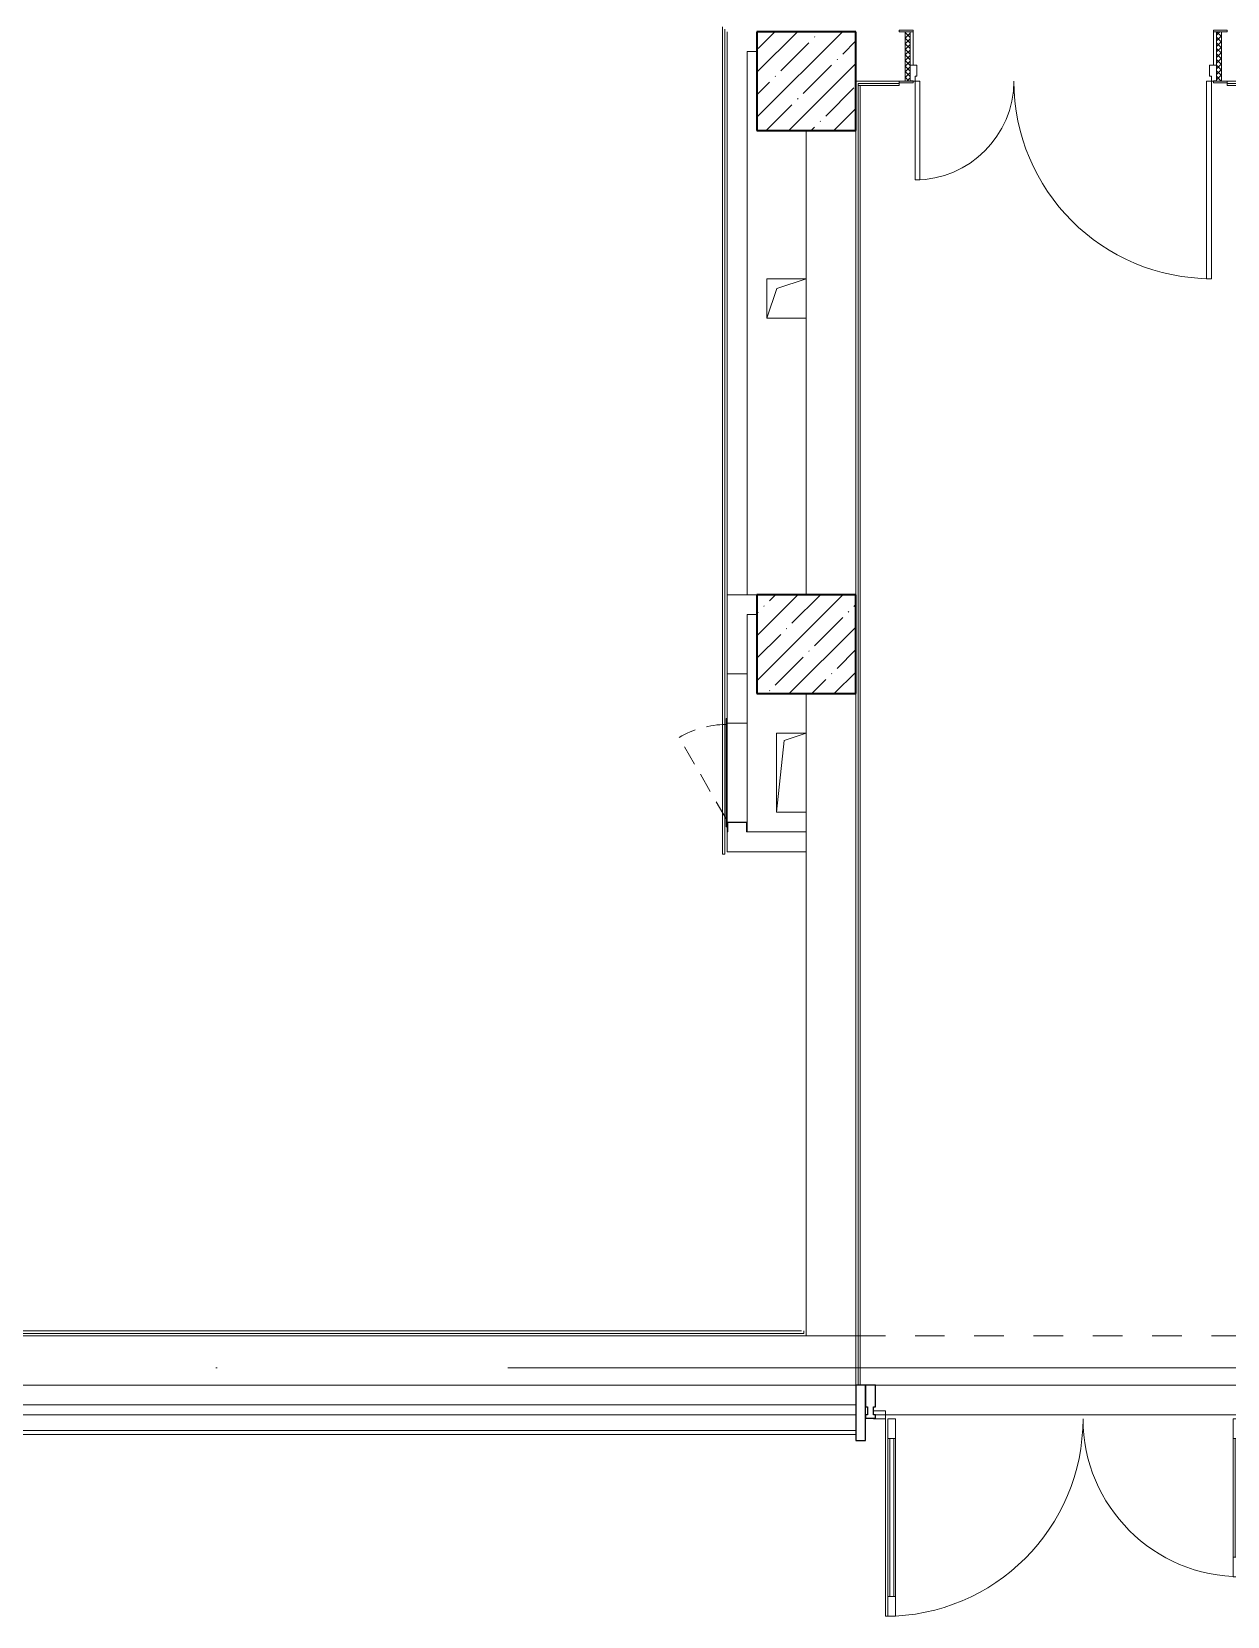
# Model space of a CAD drawing. Header units: millimetres. Extents: x 5993 to 95364, y 94667 to 143522.
# Drawn here: x 41936 to 42429, y 118495 to 119147 of the extents above; entities that cross this region are included whole.
import ezdxf

# ---------------------------------------------------------------- set-up
doc = ezdxf.new("R2010")
doc.units = ezdxf.units.MM
for name, pattern in [('200_ШТРИХ_ш1п0_6_', [160, 100, -60]), ('50_200_ШТРИХ_1Т_ш5_п1_п1_', [1400, 1000, -200, 0, -200]), ('Штрих короткий', [300, 150, -150])]:
    doc.linetypes.add(name, pattern=pattern)
for name, color, linetype, lineweight in [('0-2', 7, 'Continuous', 9), ('S-GRID-____-OTLN-1', 7, '50_200_ШТРИХ_1Т_ш5_п1_п1_', 9), ('Двери', 7, 'Continuous', 9), ('Импосты витража-1', 7, 'Continuous', 25), ('Каркас_Импост', 7, 'Continuous', 13), ('Каркас_Импост-1', 7, 'Continuous', 9), ('Несущие колонны', 7, 'Continuous', 9), ('Несущие колонны-1', 7, 'Continuous', 35), ('Обобщенные модели', 7, 'Continuous', 9), ('Общие ребра', 7, 'Continuous', 9), ('Окна', 7, 'Continuous', 9), ('Открывание в плане-2', 7, '200_ШТРИХ_ш1п0_6_', 9), ('Открывание-1', 7, 'Continuous', 9), ('Панель', 7, 'Continuous', 13), ('Перекрытия', 7, 'Continuous', 9), ('Перемычка-1', 7, 'Штрих короткий', 9), ('Перемычка_Пунктирные линии-1', 7, '200_ШТРИХ_ш1п0_6_', 9), ('Стены', 7, 'Continuous', 9), ('Стены-1', 7, 'Continuous', 13), ('Элементы узлов', 7, 'Continuous', 9)]:
    doc.layers.add(name, color=color, linetype=linetype, lineweight=lineweight)

# ---------------------------------------------------------------- blocks, each defined once
blk = doc.blocks.new('BSC_Колонна _Прямоугольная - 500х500-V21-АИ2_01_План напольных покрытий и плинтусов 1го этажа _Часть 1_')
at = {"layer": 'Несущие колонны'}
h = blk.add_hatch(dxfattribs=at)
h.set_pattern_fill('FP_28', color=256, style=0, pattern_type=2)
h.set_pattern_definition([(45, (-7650, -63600), (-114.04925, 114.04925), []), (45, (-7535.95, -63600), (-114.04925, 114.04925), [201.613, -40.323, 3.353, -36.97])])
h.paths.add_polyline_path([(-250, -250), (250, -250), (250, 250), (-250, 250)], flags=0)
at = {"layer": 'Несущие колонны-1'}
for p, q in [((250, 250), (-250, 250)), ((-250, 250), (-250, -250)), ((250, -250), (250, 250)), ((-250, -250), (250, -250))]:
    blk.add_line(p, q, dxfattribs=at)
blk = doc.blocks.new('Дверь_СКБ_2Ст_Внутренняя_ШЕР - СОШ_Д-31__Дв_1600x2100h_ЛК_Лифтовой холл _зона безопасности МГН__EIS60-26412756-АИ2_01_План напольных покрытий и плинтусов 1го этажа _Часть 1_')
at = {"layer": 'Двери'}
h = blk.add_hatch(dxfattribs=at)
h.set_pattern_fill('FP_56', color=256, style=0, pattern_type=2)
h.set_pattern_definition([(135, (1501.41, 189.685), (-14.14214, -14.14214), []), (225, (1501.41, 189.685), (14.14214, -14.14214), [])])
h.paths.add_polyline_path([(812.5, -125), (812.5, 125), (787.5, 125), (787.5, -125)], flags=0)
at = {"layer": 'Каркас_Импост-1'}
h = blk.add_hatch(dxfattribs=at)
h.set_pattern_fill('FP_57', color=256, style=0, pattern_type=2)
h.set_pattern_definition([(45, (-621.384, 189.685), (-14.1421, 14.1421), []), (135, (-621.384, 189.685), (-14.1421, -14.1421), [])])
h.paths.add_polyline_path([(-762.5, -125), (-762.5, 125), (-787.5, 125), (-787.5, -125)], flags=0)
at = {"layer": 'Каркас_Импост'}
for p, q in [((-747.5, 133), (-817.5, 133)), ((-817.5, 133), (-817.5, 125)), ((-817.5, 125), (-747.5, 125)), ((-762.5, 125), (-787.5, 125)), ((-787.5, 125), (-787.5, -125)), ((-737.5, 125), (-762.5, 125)), ((-762.5, 125), (-762.5, 45)), ((-762.5, -125), (-762.5, 125)), ((-747.5, 125), (-762.5, 125)), ((-762.5, 125), (-762.5, 124)), ((-762.5, 124), (-747.5, 124)), ((-747.5, 125), (-747.5, 133)), ((-747.5, 124), (-747.5, 125)), ((-737.5, 100), (-737.5, 125)), ((-727.5, 100), (-737.5, 100)), ((-727.5, 45), (-727.5, 100)), ((762.5, 100), (752.5, 100)), ((752.5, 100), (752.5, 45)), ((762.5, 125), (762.5, 100)), ((787.5, 125), (762.5, 125)), ((842.5, 133), (772.5, 133)), ((772.5, 133), (772.5, 125)), ((787.5, 125), (772.5, 125)), ((772.5, 125), (772.5, 124)), ((772.5, 125), (842.5, 125)), ((772.5, 124), (787.5, 124)), ((787.5, 45), (787.5, 125)), ((812.5, 125), (787.5, 125)), ((787.5, 125), (787.5, -125)), ((787.5, 124), (787.5, 125)), ((812.5, -125), (812.5, 125)), ((842.5, 125), (842.5, 133)), ((-762.5, 45), (-727.5, 45)), ((-747.5, 45), (-762.5, 45)), ((-762.5, 45), (-762.5, -125)), ((-747.5, -125), (-747.5, 45)), ((752.5, 45), (787.5, 45)), ((787.5, 45), (772.5, 45)), ((772.5, 45), (772.5, -125)), ((787.5, -125), (787.5, 45)), ((-747.5, -125), (-817.5, -125)), ((-817.5, -125), (-817.5, -133)), ((-817.5, -133), (-747.5, -133)), ((-787.5, -125), (-762.5, -125)), ((-762.5, -125), (-747.5, -125)), ((-747.5, -133), (-747.5, -125)), ((772.5, -125), (787.5, -125)), ((842.5, -125), (772.5, -125)), ((772.5, -125), (772.5, -133)), ((772.5, -133), (842.5, -133)), ((787.5, -125), (812.5, -125)), ((842.5, -133), (842.5, -125))]:
    blk.add_line(p, q, dxfattribs=at)
at = {"layer": 'Открывание-1'}
for centre, radius, start, end in [((-737.5, 125), 1000, 0, 90), ((762.5, 125), 500, 90, 180)]:
    blk.add_arc(centre, radius, start, end, dxfattribs=at)
at = {"layer": 'Панель'}
for p, q in [((-737.5, 1125), (-737.5, 125)), ((-712.5, 1125), (-737.5, 1125)), ((-712.5, 125), (-712.5, 1125)), ((762.5, 625), (737.5, 625)), ((737.5, 625), (737.5, 125)), ((762.5, 125), (762.5, 625)), ((-737.5, 125), (-712.5, 125)), ((737.5, 125), (762.5, 125))]:
    blk.add_line(p, q, dxfattribs=at)
blk = doc.blocks.new('BSC_Колонна _Прямоугольная - 500х500-V54-АИ2_01_План напольных покрытий и плинтусов 1го этажа _Часть 1_')
at = {"layer": 'Несущие колонны'}
h = blk.add_hatch(dxfattribs=at)
h.set_pattern_fill('FP_84', color=256, style=0, pattern_type=2)
h.set_pattern_definition([(45, (-7650, -60750), (-114.04925, 114.04925), []), (45, (-7535.95, -60750), (-114.04925, 114.04925), [201.613, -40.323, 3.353, -36.97])])
h.paths.add_polyline_path([(-250, -250), (250, -250), (250, 250), (-250, 250)], flags=0)
at = {"layer": 'Несущие колонны-1'}
for p, q in [((250, 250), (-250, 250)), ((-250, 250), (-250, -250)), ((250, -250), (250, 250)), ((-250, -250), (250, -250))]:
    blk.add_line(p, q, dxfattribs=at)
blk = doc.blocks.new('Проем_Дверь_Прямоугольный - 2100х3300h_дверные проемы-27126725-АИ2_01_План напольных покрытий и плинтусов 1го этажа _Часть 1_')
at = {"layer": 'Перемычка-1'}
for p, q in [((1050, 125), (-1050, 125)), ((1050, -125), (-1050, -125))]:
    blk.add_line(p, q, dxfattribs=at)
blk = doc.blocks.new('Прямоугольный импост - Откос НВФ_50х280 мм-27090908-АИ2_01_План напольных покрытий и плинтусов 1го этажа _Часть 1_')
at = {"layer": 'Импосты витража-1'}
for p, q in [((0, 130), (-50, 130)), ((-50, 130), (-50, -150)), ((0, -150), (0, 130)), ((-50, -150), (0, -150))]:
    blk.add_line(p, q, dxfattribs=at)
blk = doc.blocks.new('Дверь_Витражная_СКБ_2Ст2 - ДВН_ДАО_Выход-27579997-АИ2_01_План напольных покрытий и плинтусов 1го этажа _Часть 1_')
at = {"layer": 'Двери'}
for p, q in [((-900, -1020), (-900, -20)), ((900, -820), (900, -20))]:
    blk.add_line(p, q, dxfattribs=at)
for centre, radius, start, end in [((-900, -20), 1000, 270, 0), ((900, -20), 800, 180, 270)]:
    blk.add_arc(centre, radius, start, end, dxfattribs=at)
at = {"layer": 'Элементы узлов'}
for p, q in [((-960, 20), (-900, 20)), ((-900, 20), (-960, 20)), ((-900, 20), (-900, -20)), ((-900, -20), (-900, 20)), ((960, 20), (900, 20)), ((900, 20), (900, -20)), ((960, 20), (900, 20)), ((900, 20), (900, -20)), ((-960, -20), (-960, -17)), ((-960, -17), (-960, -20)), ((-900, -20), (-960, -20)), ((-960, -20), (-900, -20)), ((-848, -20), (-888, -20)), ((-888, -1020), (-888, -20)), ((-848, -20), (-888, -20)), ((-888, -20), (-888, -1020)), ((-848, -1020), (-848, -20)), ((-848, -1020), (-848, -20)), ((860, -20), (900, -20)), ((860, -820), (860, -20)), ((860, -20), (860, -820)), ((900, -20), (860, -20)), ((900, -820), (900, -20)), ((900, -820), (900, -20)), ((900, -20), (960, -20)), ((900, -20), (960, -20)), ((960, -20), (960, -17)), ((960, -20), (960, -17)), ((-888, -120), (-848, -120)), ((-878, -920), (-878, -120)), ((-858, -920), (-858, -120)), ((900, -120), (860, -120)), ((870, -720), (870, -120)), ((890, -720), (890, -120)), ((900, -720), (860, -720)), ((900, -820), (860, -820)), ((860, -820), (900, -820)), ((-888, -920), (-848, -920)), ((-888, -1020), (-848, -1020)), ((-888, -1020), (-848, -1020))]:
    blk.add_line(p, q, dxfattribs=at)
blk = doc.blocks.new('Прямоугольный импост - Импост структурный с накладкой - 150мм-27090906-АИ2_01_План напольных покрытий и плинтусов 1го этажа _Часть 1_')
at = {"layer": 'Импосты витража-1'}
for p, q in [((-25, 0), (-25, 17)), ((-25, 17), (25, 17)), ((-15, 0), (-25, 0)), ((-15, -40), (-15, 0)), ((25, 0), (15, 0)), ((15, 0), (15, -40)), ((25, 17), (25, 0)), ((-25, -150), (-25, -40)), ((-25, -40), (-15, -40)), ((15, -40), (25, -40)), ((25, -40), (25, -150)), ((25, -150), (-25, -150))]:
    blk.add_line(p, q, dxfattribs=at)
blk = doc.blocks.new('AR_Отверстие Ниша - Лючок-32405808-АИ2_01_План напольных покрытий и плинтусов 1го этажа _Часть 1_')
at = {"layer": 'Окна'}
for p, q in [((-250, 50), (250, 50)), ((250, 50), (250, -50)), ((250, -50), (-250, -50))]:
    blk.add_line(p, q, dxfattribs=at)
blk = doc.blocks.new('Л_Общий_Лючок - Лючок-V204-АИ2_01_План напольных покрытий и плинтусов 1го этажа _Часть 1_')
at = {"layer": 'Окна'}
for p, q in [((-24, 0), (-24, -6)), ((0, 0), (-24, 0)), ((524, 0), (524, -6)), ((-24, -6), (524, -6))]:
    blk.add_line(p, q, dxfattribs=at)
at = {"layer": 'Открывание в плане-2'}
blk.add_line((483.6, -6), (71.4, -244), dxfattribs=at)
blk.add_arc((494, 0), 488, 180.70805, 210, dxfattribs=at)
blk = doc.blocks.new('АР_Перемычка1 - АР_Перемычка 2-29764253-АИ2_01_План напольных покрытий и плинтусов 1го этажа _Часть 1_')
at = {"layer": 'Перемычка_Пунктирные линии-1'}
for p, q in [((500, 50), (750, 50)), ((750, -50), (750, 50)), ((500, -50), (750, -50))]:
    blk.add_line(p, q, dxfattribs=at)
blk = doc.blocks.new('154_Фахверк_СКБ_Швеллер - Тип_100_4010_1-28088705-АИ2_01_План напольных покрытий и плинтусов 1го этажа _Часть 1_')
at = {"layer": 'Обобщенные модели'}
for p, q in [((175, 50), (125, 50)), ((125, 50), (125, -50)), ((128, 47), (175, 47)), ((128, -47), (128, 47)), ((175, 47), (175, 50)), ((125, -50), (175, -50)), ((175, -47), (128, -47)), ((175, -50), (175, -47))]:
    blk.add_line(p, q, dxfattribs=at)
blk = doc.blocks.new('AR_Отверстие прямоугольное _в плите_ - AR_Отверстие прямоугольное _в плите_-30459278-АИ2_01_План напольных покрытий и плинтусов 1го этажа _Часть 1_')
at = {"layer": 'Обобщенные модели'}
for p, q in [((75, 200), (-75, 200)), ((-75, 200), (-75, -200)), ((-75, -200), (-37.5, 162.5)), ((-37.5, 162.5), (75, 200)), ((-75, -200), (75, -200))]:
    blk.add_line(p, q, dxfattribs=at)
blk = doc.blocks.new('AR_Отверстие прямоугольное _в плите_ - AR_Отверстие прямоугольное _в плите_-V293-АИ2_01_План напольных покрытий и плинтусов 1го этажа _Часть 1_')
at = {"layer": 'Обобщенные модели'}
for p, q in [((100, 100), (-100, 100)), ((-100, 100), (-100, -100)), ((-50, 50), (100, 100)), ((-100, -100), (-50, 50)), ((-100, -100), (100, -100))]:
    blk.add_line(p, q, dxfattribs=at)

msp = doc.modelspace()

# ---------------------------------------------------------------- linework, layer by layer
at = {"layer": 'S-GRID-____-OTLN-1', "color": 251, "ltscale": 0.6, "true_color": 0x636466}
msp.add_line((50293.31, 118597.07), (41443.97, 118597.07), dxfattribs=at)
at = {"layer": 'Общие ребра'}
for p, q in [((42255.35, 118809.68), (42255.35, 118817.82)), ((42255.35, 118589.92), (42275.69, 118589.92)), ((42275.69, 118589.92), (42255.35, 118589.92)), ((42275.69, 118581.78), (41624.53, 118581.78)), ((42275.69, 118577.71), (41624.53, 118577.71)), ((41624.53, 118571.2), (42275.69, 118571.2)), ((42275.69, 118571.2), (41624.53, 118571.2))]:
    msp.add_line(p, q, dxfattribs=at)
at = {"layer": 'Перекрытия'}
msp.add_line((42283.83, 118589.92), (42438.49, 118589.92), dxfattribs=at)
at = {"layer": 'Стены'}
for p, q in [((42220.83, 118808.63), (42220.83, 119149.43)), ((42221.81, 119148.45), (42221.81, 118808.63)), ((42276.67, 119126.15), (42293.64, 119126.15)), ((42276.67, 118589.92), (42276.67, 119126.15)), ((42293.64, 119125.25), (42276.67, 119125.25)), ((42277.57, 119125.25), (42277.57, 118589.92)), ((42293.64, 119126.15), (42293.64, 119125.25)), ((42428.72, 119126.15), (42441.58, 119126.15)), ((42428.72, 119126.15), (42428.72, 119125.25)), ((42440.68, 119125.25), (42428.72, 119125.25)), ((42221.81, 118808.63), (42220.83, 118808.63)), ((42254.37, 118611.24), (41723.18, 118611.24)), ((41724.16, 118612.22), (42253.39, 118612.22)), ((42254.37, 118611.24), (42254.37, 118612.22)), ((42283.83, 118589.92), (42438.49, 118589.92)), ((42438.49, 118577.71), (42283.83, 118577.71))]:
    msp.add_line(p, q, dxfattribs=at)
at = {"layer": 'Стены-1'}
for p, q in [((42222.79, 119147.48), (42222.79, 119139.34)), ((42222.79, 119139.34), (42222.79, 118915.5)), ((42230.93, 118915.5), (42230.93, 119139.34)), ((42230.93, 119139.34), (42235, 119139.34)), ((42275.69, 119127.13), (42293.6, 119127.13)), ((42428.72, 119127.13), (42442.56, 119127.13)), ((42255.35, 119106.78), (42255.35, 118915.5)), ((42275.69, 118915.5), (42275.69, 119106.78)), ((42235, 118915.5), (42222.79, 118915.5)), ((42222.79, 118915.5), (42222.79, 118907.36)), ((42222.79, 118915.5), (42230.93, 118915.5)), ((42222.79, 118907.36), (42222.79, 118864.54)), ((42230.93, 118862.59), (42230.93, 118907.36)), ((42230.93, 118907.36), (42235, 118907.36)), ((42255.35, 118874.8), (42255.35, 118817.82)), ((42275.69, 118610.27), (42275.69, 118874.8)), ((42222.79, 118817.82), (42222.79, 118809.68)), ((42255.35, 118817.82), (42230.93, 118817.82)), ((42222.79, 118809.68), (42255.35, 118809.68)), ((42255.35, 118809.68), (42255.35, 118610.27)), ((42255.35, 118610.27), (41722.21, 118610.27)), ((42275.69, 118610.27), (42255.35, 118610.27)), ((42255.35, 118610.27), (42275.69, 118610.27)), ((42275.69, 118589.92), (42275.69, 118610.27)), ((42255.35, 118589.92), (41665.23, 118589.92)), ((41714.07, 118589.92), (42255.35, 118589.92)), ((42275.69, 118571.2), (42275.69, 118589.92)), ((41605.81, 118569.57), (42275.69, 118569.57)), ((42275.69, 118569.57), (42275.69, 118571.2))]:
    msp.add_line(p, q, dxfattribs=at)

# ---------------------------------------------------------------- block references
at = {"layer": '0-2', "xscale": 0.08139549610658335, "yscale": 0.08139549610658335, "zscale": 0.08139549610658335}
for name, p, rotation in [('Дверь_СКБ_2Ст_Внутренняя_ШЕР - СОШ_Д-31__Дв_1600x2100h_ЛК_Лифтовой холл _зона безопасности МГН__EIS60-26412756-АИ2_01_План напольных покрытий и плинтусов 1го этажа _Часть 1_', (42362.18, 119137.3), 180), ('АР_Перемычка1 - АР_Перемычка 2-29764253-АИ2_01_План напольных покрытий и плинтусов 1го этажа _Часть 1_', (42226.86, 118821.89), 89.9999999999999), ('Л_Общий_Лючок - Лючок-V204-АИ2_01_План напольных покрытий и плинтусов 1го этажа _Часть 1_', (42222.79, 118862.59), 269.9999999999999), ('AR_Отверстие Ниша - Лючок-32405808-АИ2_01_План напольных покрытий и плинтусов 1го этажа _Часть 1_', (42226.86, 118842.24), 89.9999999999999), ('154_Фахверк_СКБ_Швеллер - Тип_100_4010_1-28088705-АИ2_01_План напольных покрытий и плинтусов 1го этажа _Часть 1_', (42226.86, 118832.07), 269.9999999999999), ('Проем_Дверь_Прямоугольный - 2100х3300h_дверные проемы-27126725-АИ2_01_План напольных покрытий и плинтусов 1го этажа _Часть 1_', (42361.16, 118600.09), 180), ('Прямоугольный импост - Откос НВФ_50х280 мм-27090908-АИ2_01_План напольных покрытий и плинтусов 1го этажа _Часть 1_', (42275.69, 118577.71), 180)]:
    msp.add_blockref(name, p, dxfattribs=dict(at, rotation=rotation))
for name, p in [('BSC_Колонна _Прямоугольная - 500х500-V21-АИ2_01_План напольных покрытий и плинтусов 1го этажа _Часть 1_', (42255.35, 119127.13)), ('AR_Отверстие прямоугольное _в плите_ - AR_Отверстие прямоугольное _в плите_-V293-АИ2_01_План напольных покрытий и плинтусов 1го этажа _Часть 1_', (42247.21, 119037.59)), ('BSC_Колонна _Прямоугольная - 500х500-V54-АИ2_01_План напольных покрытий и плинтусов 1го этажа _Часть 1_', (42255.35, 118895.15)), ('AR_Отверстие прямоугольное _в плите_ - AR_Отверстие прямоугольное _в плите_-30459278-АИ2_01_План напольных покрытий и плинтусов 1го этажа _Часть 1_', (42249.24, 118842.24)), ('Дверь_Витражная_СКБ_2Ст2 - ДВН_ДАО_Выход-27579997-АИ2_01_План напольных покрытий и плинтусов 1го этажа _Часть 1_', (42361.16, 118577.71))]:
    msp.add_blockref(name, p, dxfattribs=at)
at = {"layer": '0-2', "extrusion": (0, 0, -1), "xscale": 0.08139549610658335, "yscale": 0.08139549610658335, "zscale": 0.08139549610658335, "rotation": 180}
msp.add_blockref('Прямоугольный импост - Импост структурный с накладкой - 150мм-27090906-АИ2_01_План напольных покрытий и плинтусов 1го этажа _Часть 1_', (-42281.8, 118577.71), dxfattribs=at)

doc.saveas('drawing.dxf')
